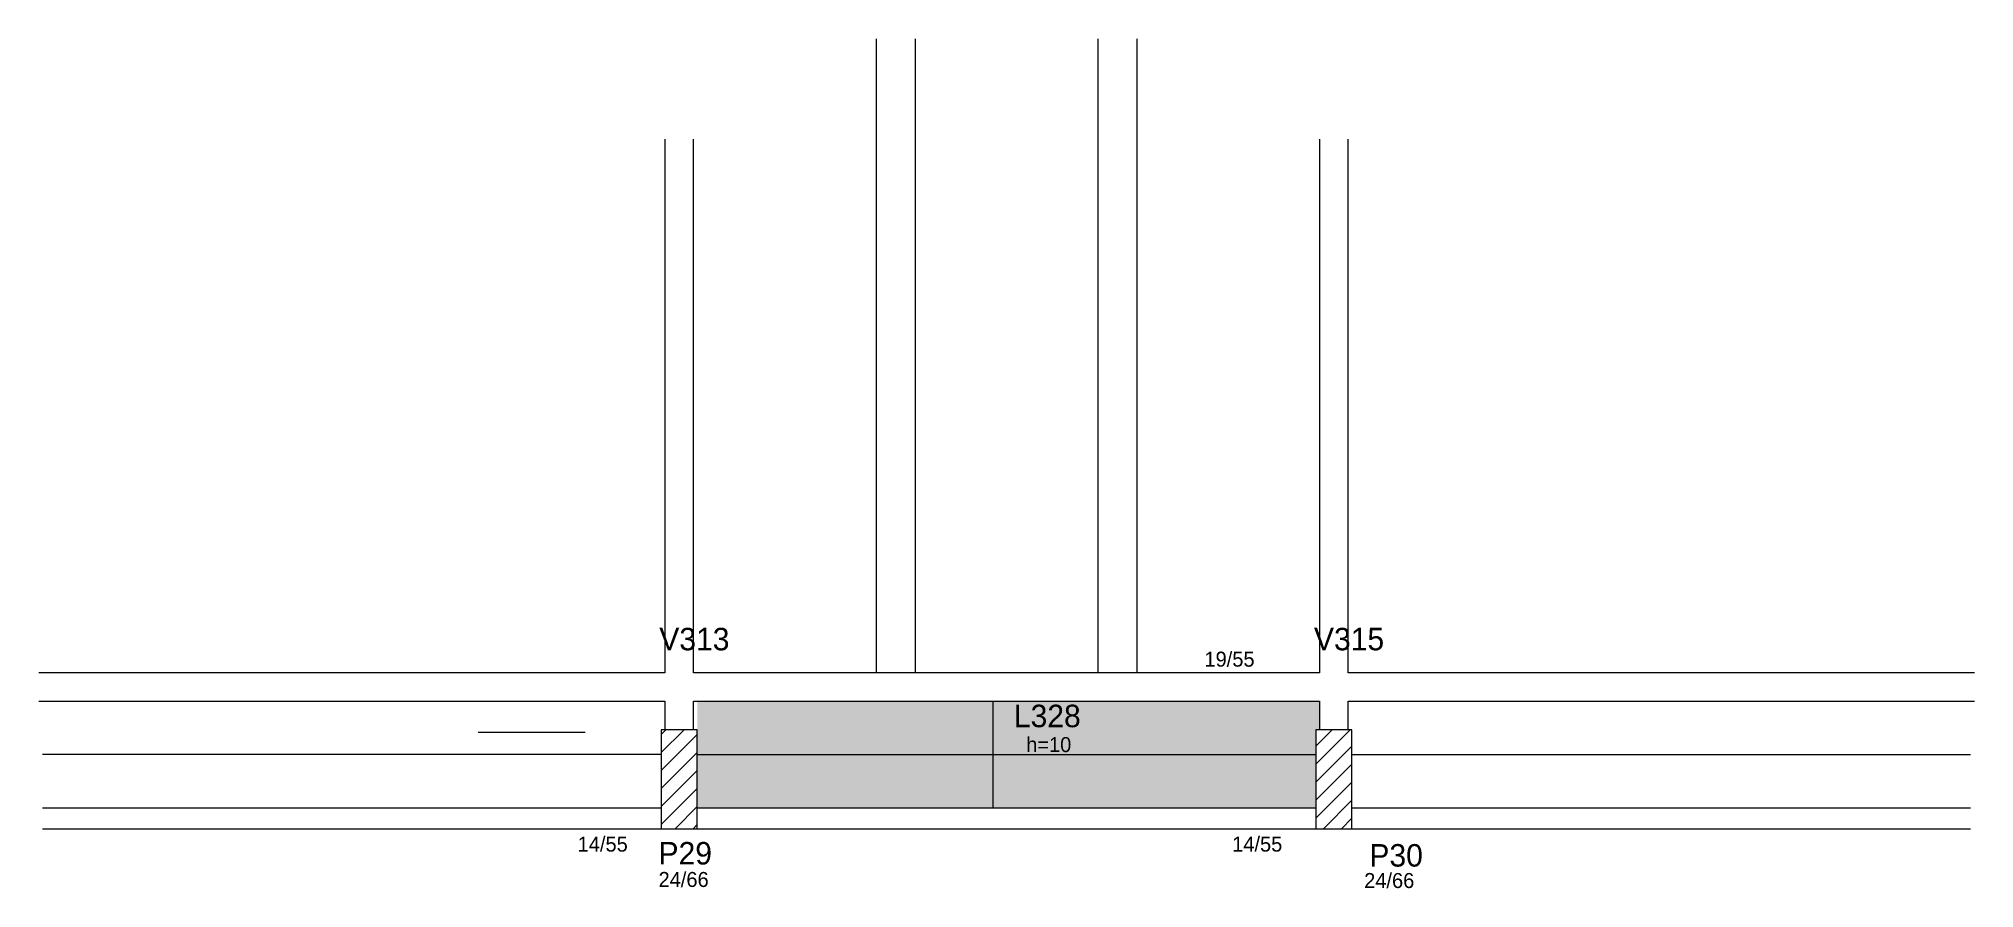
# Model space of a CAD drawing. Header units: metres. Extents: x 3167 to 4459, y 1524 to 2091.
import ezdxf

# ---------------------------------------------------------------- set-up
doc = ezdxf.new("R2010")
doc.units = ezdxf.units.M
for name, color, linetype in [('3', 7, 'Continuous'), ('4', 7, 'Continuous'), ('7', 7, 'Continuous'), ('Painéis', 7, 'Continuous'), ('REAPROVEITAMENTO', 7, 'Continuous')]:
    doc.layers.add(name, color=color, linetype=linetype)

msp = doc.modelspace()

# ---------------------------------------------------------------- hatches: boundary and pattern name
at = {"layer": 'REAPROVEITAMENTO'}
h = msp.add_hatch(color=7, dxfattribs=at)
h.dxf.hatch_style = 1
h.paths.add_polyline_path([(4021.9, 1629.9), (4019.4, 1629.9), (4019.4, 1629.9), (4019.6, 1577.9), (4019.6, 1577.9), (3606.6, 1577.9), (3606.6, 1577.9), (3606.6, 1648.9), (3606.6, 1648.9), (4022.1, 1648.9), (4022.1, 1648.9), (4021.9, 1629.9)])

# ---------------------------------------------------------------- linework, layer by layer
at = {"layer": '3', "color": 7, "lineweight": 25}
for p, q in [((3460.3, 1628.2), (3531.8, 1628.2)), ((3582.6, 1614.7), (3597.8, 1629.9)), ((3582.6, 1626.8), (3585.7, 1629.9)), ((4019.6, 1607), (4042.5, 1629.9)), ((4019.6, 1619), (4030.5, 1629.9)), ((3582.6, 1602.7), (3606.6, 1626.7)), ((4019.6, 1595), (4043.6, 1619)), ((3582.6, 1590.7), (3606.6, 1614.7)), ((3582.6, 1578.7), (3606.6, 1602.7)), ((4019.6, 1582.9), (4043.6, 1606.9)), ((3582.6, 1566.7), (3606.6, 1590.7)), ((4019.6, 1570.9), (4043.6, 1594.9)), ((3169.6, 1577.9), (3582.6, 1577.9)), ((3591.9, 1563.9), (3606.6, 1578.6)), ((3606.6, 1577.9), (4019.6, 1577.9)), ((4024.6, 1563.9), (4043.6, 1582.9)), ((4043.6, 1577.9), (4456.6, 1577.9)), ((3169.6, 1563.9), (3582.6, 1563.9)), ((3603.9, 1563.9), (3606.6, 1566.6)), ((3606.6, 1563.9), (4019.6, 1563.9)), ((4036.6, 1563.9), (4043.6, 1570.9)), ((4043.6, 1563.9), (4456.6, 1563.9))]:
    msp.add_line(p, q, dxfattribs=at)
for points in [[(3585.1, 2023.9), (3585.1, 1667.9)], [(3604.1, 1667.9), (3604.1, 2023.9)], [(4022.1, 2023.9), (4022.1, 1667.9)], [(4041.1, 1667.9), (4041.1, 2023.9)], [(3585.1, 1667.9), (3167.1, 1667.9)], [(4022.1, 1667.9), (3604.1, 1667.9)], [(4459.1, 1667.9), (4041.1, 1667.9)], [(3167.1, 1648.9), (3585.1, 1648.9)], [(3585.1, 1648.9), (3585.1, 1629.9)], [(3604.1, 1648.9), (4022.1, 1648.9)], [(3604.1, 1629.9), (3604.1, 1648.9)], [(4022.1, 1648.9), (4022.1, 1629.9)], [(4041.1, 1648.9), (4459.1, 1648.9)], [(4041.1, 1629.9), (4041.1, 1648.9)]]:
    msp.add_lwpolyline(points, dxfattribs=at)
at = {"layer": '7', "color": 7, "lineweight": 25}
for points in [[(3582.6, 1563.9), (3606.6, 1563.9), (3606.6, 1629.9), (3582.6, 1629.9), (3582.6, 1563.9)], [(4019.6, 1563.9), (4043.6, 1563.9), (4043.6, 1629.9), (4019.6, 1629.9), (4019.6, 1563.9)]]:
    msp.add_lwpolyline(points, dxfattribs=at)
at = {"layer": 'Painéis', "color": 7, "lineweight": 25}
for p, q in [((3726.1, 2090.9), (3726.1, 1667.9)), ((3752.1, 2090.9), (3752.1, 1667.9)), ((3874.1, 2090.9), (3874.1, 1667.9)), ((3900.1, 2090.9), (3900.1, 1667.9)), ((3804.1, 1577.9), (3804.1, 1648.9)), ((3582.6, 1613.4), (3169.6, 1613.4)), ((3606.6, 1613.4), (4019.6, 1613.4)), ((4043.6, 1613.4), (4456.6, 1613.4))]:
    msp.add_line(p, q, dxfattribs=at)

# ---------------------------------------------------------------- texts
at = {"layer": '3', "color": 7, "lineweight": 25}
for s, p in [('19/55', (3945.2, 1672)), ('h=10', (3826.2, 1615)), ('14/55', (3526.8, 1548.6)), ('14/55', (3963.7, 1548.6)), ('24/66', (3580.8, 1525)), ('24/66', (4051.8, 1524.3))]:
    msp.add_text(s, height=10, dxfattribs=at).set_placement(p)
at = {"layer": '4', "color": 7, "lineweight": 25}
for s, p in [('V313', (3581.3, 1682.9)), ('V315', (4018.3, 1682.9)), ('L328', (3818, 1631.6)), ('P29', (3580.8, 1540)), ('P30', (4055.3, 1538.6))]:
    msp.add_text(s, height=15, dxfattribs=at).set_placement(p)

doc.saveas('drawing.dxf')
